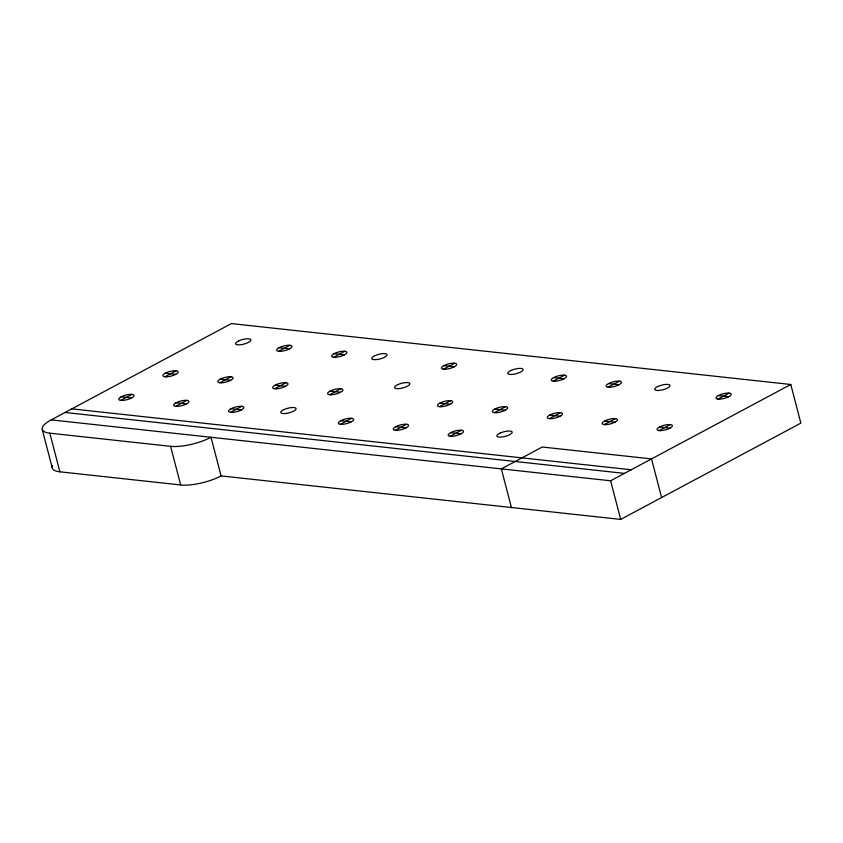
<?xml version="1.0" encoding="UTF-8"?>
<svg xmlns="http://www.w3.org/2000/svg" width="843" height="843" viewBox="0 0 843 843"><rect width="100%" height="100%" fill="white"/><g stroke="black" fill="none" stroke-linecap="round" stroke-linejoin="round"><path stroke-width="1.26" d="M49.811 433.176L170.613 446.326A29.442 8.904 -14.6 0 0 211.013 437.275L221.077 475.905A29.442 8.904 -14.6 0 1 180.676 484.957L59.874 471.806L49.811 433.176A29.442 8.904 -14.6 0 1 51.223 419.877L231.382 323.586L790.787 384.482L800.85 423.123L620.69 519.414L220.919 475.895M120.76 400.372L131.972 394.376M164.912 376.779L176.134 370.783M175.671 406.358L186.883 400.362M219.823 382.754L231.045 376.758M278.706 351.278L289.918 345.293M230.582 412.332L241.793 406.337M274.734 388.728L285.956 382.733M333.617 357.263L344.829 351.268M329.645 394.714L340.867 388.718M340.403 424.292L351.615 418.297M443.439 369.213L454.651 363.228M395.314 430.267L406.526 424.271M439.466 406.663L450.689 400.667M450.225 436.242L461.437 430.246M494.377 412.638L505.6 406.653M553.261 381.173L564.473 375.177M549.288 418.623L560.511 412.627M608.172 387.148L619.384 381.162M604.199 424.598L615.422 418.602M659.11 430.573L670.333 424.587M717.994 399.108L729.206 393.112M51.223 419.877L610.617 480.784L790.787 384.482M279.086 347.716L289.539 348.854M333.997 353.691L344.45 354.829M443.818 365.651L454.272 366.789M553.63 377.611L564.093 378.749M608.541 383.586L619.004 384.724M718.362 395.546L728.826 396.684M165.291 373.207L175.755 374.345M220.202 379.181L230.666 380.319M275.113 385.167L285.577 386.305M330.024 391.141L340.488 392.28M439.846 403.102L450.31 404.24M494.757 409.076L505.22 410.214M549.668 415.051L560.131 416.189M604.579 421.036L615.042 422.174M659.489 427.011L669.953 428.149M121.139 396.811L131.592 397.949M176.05 402.785L186.503 403.923M230.961 408.76L241.414 409.909M340.783 420.72L351.236 421.858M395.694 426.695L406.147 427.844M450.605 432.68L461.058 433.818M71.824 408.866L631.228 469.772M65.059 412.48L624.463 473.387M661.607 497.549L651.544 458.908L542.27 447.011L501.353 468.887L511.416 507.518M610.617 480.784L620.69 519.414M170.613 446.326L180.676 484.957M42.266 429.572L52.329 468.202M59.874 471.806A29.442 8.904 -14.6 0 1 52.593 465.757M238.906 340.793L237.42 341.573A7.903 2.392 -14.6 0 0 236.915 344.682L238.253 344.84A7.903 2.392 -14.6 0 0 247.568 342.816L249.064 342.037A7.903 2.392 -14.6 0 0 249.57 338.918L248.232 338.76A7.903 2.392 -14.6 0 0 238.906 340.793M375.082 355.62L373.597 356.389A7.903 2.392 -14.6 0 0 373.091 359.508L374.429 359.666A7.903 2.392 -14.6 0 0 383.755 357.632L385.24 356.852A7.903 2.392 -14.6 0 0 385.746 353.744L384.408 353.586A7.903 2.392 -14.6 0 0 375.082 355.62M284.112 409.54L282.626 410.32A7.903 2.392 -14.6 0 0 282.12 413.428L283.459 413.586A7.903 2.392 -14.6 0 0 292.784 411.563L294.27 410.783A7.903 2.392 -14.6 0 0 294.776 407.664L293.438 407.506A7.903 2.392 -14.6 0 0 284.112 409.54M397.843 384.608L396.358 385.388A7.903 2.392 -14.6 0 0 395.852 388.497L397.19 388.665A7.903 2.392 -14.6 0 0 406.505 386.631L408.001 385.852A7.903 2.392 -14.6 0 0 408.507 382.743L407.169 382.574A7.903 2.392 -14.6 0 0 397.843 384.608M511.132 370.425L509.636 371.205A7.903 2.392 -14.6 0 0 509.13 374.313L510.468 374.482A7.903 2.392 -14.6 0 0 519.794 372.448L521.28 371.668A7.903 2.392 -14.6 0 0 521.785 368.56L520.447 368.391A7.903 2.392 -14.6 0 0 511.132 370.425M500.184 433.06L498.698 433.839A7.903 2.392 -14.6 0 0 498.192 436.948L499.53 437.117A7.903 2.392 -14.6 0 0 508.856 435.083L510.342 434.303A7.903 2.392 -14.6 0 0 510.847 431.194L509.509 431.026A7.903 2.392 -14.6 0 0 500.184 433.06M658.014 386.421L656.518 387.2A7.903 2.392 -14.6 0 0 656.023 390.309L657.35 390.467A7.903 2.392 -14.6 0 0 666.676 388.444L668.172 387.664A7.903 2.392 -14.6 0 0 668.668 384.545L667.34 384.387A7.903 2.392 -14.6 0 0 658.014 386.421M122.298 400.425A7.903 2.392 -14.6 0 0 134.026 395.662A7.903 2.392 -14.6 0 0 122.762 396.052A7.903 2.392 -14.6 0 0 122.298 400.425M451.764 436.295A7.903 2.392 -14.6 0 0 463.492 431.532A7.903 2.392 -14.6 0 0 452.227 431.922A7.903 2.392 -14.6 0 0 451.764 436.295M341.942 424.335A7.903 2.392 -14.6 0 0 353.67 419.572A7.903 2.392 -14.6 0 0 342.406 419.962A7.903 2.392 -14.6 0 0 341.942 424.335M232.12 412.375A7.903 2.392 -14.6 0 0 243.848 407.622A7.903 2.392 -14.6 0 0 232.584 408.012A7.903 2.392 -14.6 0 0 232.12 412.375M177.209 406.4A7.903 2.392 -14.6 0 0 188.937 401.637A7.903 2.392 -14.6 0 0 177.673 402.027A7.903 2.392 -14.6 0 0 177.209 406.4M396.853 430.309A7.903 2.392 -14.6 0 0 408.581 425.557A7.903 2.392 -14.6 0 0 397.316 425.947A7.903 2.392 -14.6 0 0 396.853 430.309M441.015 406.705A7.903 2.392 -14.6 0 0 452.744 401.953A7.903 2.392 -14.6 0 0 441.479 402.343A7.903 2.392 -14.6 0 0 441.015 406.705M660.659 430.625A7.903 2.392 -14.6 0 0 672.387 425.863A7.903 2.392 -14.6 0 0 661.123 426.252A7.903 2.392 -14.6 0 0 660.659 430.625M550.837 418.665A7.903 2.392 -14.6 0 0 562.566 413.902A7.903 2.392 -14.6 0 0 551.301 414.303A7.903 2.392 -14.6 0 0 550.837 418.665M221.372 382.796A7.903 2.392 -14.6 0 0 233.1 378.033A7.903 2.392 -14.6 0 0 221.835 378.433A7.903 2.392 -14.6 0 0 221.372 382.796M605.748 424.64A7.903 2.392 -14.6 0 0 617.476 419.888A7.903 2.392 -14.6 0 0 606.212 420.278A7.903 2.392 -14.6 0 0 605.748 424.64M331.194 394.756A7.903 2.392 -14.6 0 0 342.922 389.993A7.903 2.392 -14.6 0 0 331.657 390.383A7.903 2.392 -14.6 0 0 331.194 394.756M166.461 376.821A7.903 2.392 -14.6 0 0 178.189 372.058A7.903 2.392 -14.6 0 0 166.925 372.448A7.903 2.392 -14.6 0 0 166.461 376.821M495.926 412.691A7.903 2.392 -14.6 0 0 507.655 407.928A7.903 2.392 -14.6 0 0 496.39 408.318A7.903 2.392 -14.6 0 0 495.926 412.691M276.283 388.771A7.903 2.392 -14.6 0 0 288.011 384.018A7.903 2.392 -14.6 0 0 276.746 384.408A7.903 2.392 -14.6 0 0 276.283 388.771M719.532 399.15A7.903 2.392 -14.6 0 0 731.26 394.398A7.903 2.392 -14.6 0 0 719.996 394.787A7.903 2.392 -14.6 0 0 719.532 399.15M609.71 387.2A7.903 2.392 -14.6 0 0 621.439 382.437A7.903 2.392 -14.6 0 0 610.174 382.827A7.903 2.392 -14.6 0 0 609.71 387.2M554.799 381.215A7.903 2.392 -14.6 0 0 566.528 376.463A7.903 2.392 -14.6 0 0 555.263 376.853A7.903 2.392 -14.6 0 0 554.799 381.215M444.978 369.266A7.903 2.392 -14.6 0 0 456.706 364.503A7.903 2.392 -14.6 0 0 445.441 364.893A7.903 2.392 -14.6 0 0 444.978 369.266M335.156 357.306A7.903 2.392 -14.6 0 0 346.884 352.543A7.903 2.392 -14.6 0 0 335.619 352.943A7.903 2.392 -14.6 0 0 335.156 357.306M280.245 351.331A7.903 2.392 -14.6 0 0 291.973 346.568A7.903 2.392 -14.6 0 0 280.708 346.958A7.903 2.392 -14.6 0 0 280.245 351.331"/></g></svg>
